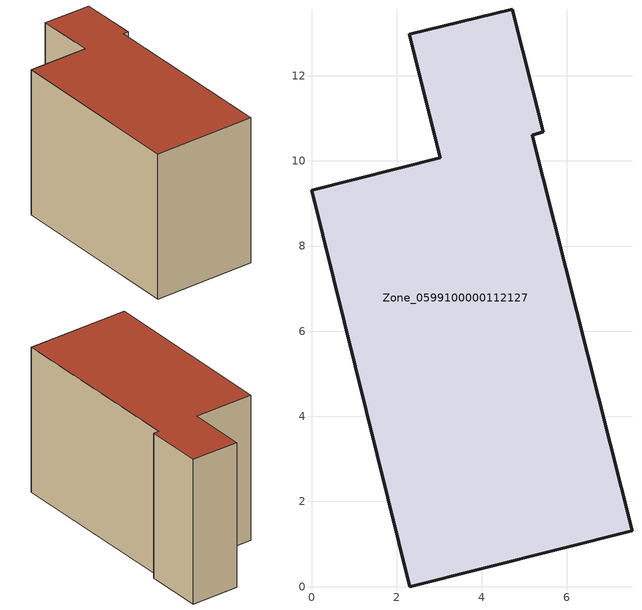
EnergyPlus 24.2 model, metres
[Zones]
Zone_0599100000112127
 floor ground (C_G): 3.03,10.07 2.3,12.98 4.72,13.56 5.45,10.68 5.18,10.6 7.53,1.31 2.31,0 0,9.31 z0
 wall outside (C_F): 2.31,0 7.53,1.31 5.18,10.6 5.45,10.68 4.72,13.56 2.3,12.98 3.03,10.07 0,9.31 2.31,0 z0:7.74
 roof outside (C_R): 2.3,12.98 3.03,10.07 0,9.31 2.31,0 7.53,1.31 5.18,10.6 5.45,10.68 4.72,13.56 z7.74
[BUILDING]
Pand.0599100000112127: North Axis=0; Terrain=City; Loads Convergence Tolerance Value=0.04; Temperature Convergence Tolerance Value=0.4; Solar Distribution=FullExterior; Maximum Number of Warmup Days=25; Minimum Number of Warmup Days=1
[Site:Location]
Rotterdam.The.Hague.AP_ZH_NLD Design_Conditions: Latitude=51.96; Longitude=4.45; Time Zone=1; Elevation=-4.5
[SITE:GROUNDTEMPERATURE:BUILDINGSURFACE]
18, 18, 18, 18, 18, 18, 18, 18, 18, 18, 18, 18
[MATERIAL] Thermal Absorptance=0.9; Solar Absorptance=0.7; Visible Absorptance=0.7
Name | Roughness | Thickness | Conductivity | Density | Specific Heat
G.TI.1975-1991 | MediumSmooth | 0.15 | 0.288461 | 540 | 1210
F.TI.1975-1991 | Rough | 0.3 | 0.230769 | 1920 | 840
R.TI.1975-1991 | MediumRough | 0.2 | 0.153846 | 1500 | 1000
[CONSTRUCTION]
C_G: G.TI.1975-1991
C_F: F.TI.1975-1991
C_R: R.TI.1975-1991
[ZONE]
Zone_0599100000112127: Type=1; Multiplier=1; Ceiling Height=Autocalculate; Volume=Autocalculate; Floor Area=autocalculate; Part of Total Floor Area=Yes
[ZONEINFILTRATION:DESIGNFLOWRATE]
Infil_Zone_0599100000112127: Zone or ZoneList or Space or SpaceList=Zone_0599100000112127; Schedule=AlwaysOn; Design Flow Rate Calculation Method=Flow/Area; Flow Rate per Floor Area=0.003; Constant Term Coefficient=1; Temperature Term Coefficient=0; Velocity Term Coefficient=0; Velocity Squared Term Coefficient=0
[HVACTEMPLATE:ZONE:IDEALLOADSAIRSYSTEM]
Zone_0599100000112127: Maximum Heating Supply Air Temperature=50; Minimum Cooling Supply Air Temperature=13; Maximum Heating Supply Air Humidity Ratio=0.0156; Minimum Cooling Supply Air Humidity Ratio=0.0077; Heating Limit=NoLimit; Cooling Limit=NoLimit; Dehumidification Control Type=ConstantSensibleHeatRatio; Cooling Sensible Heat Ratio=0.7; Dehumidification Setpoint=60; Humidification Control Type=None; Humidification Setpoint=30; Outdoor Air Method=None; Outdoor Air Flow Rate per Person=0.00944; Outdoor Air Flow Rate per Zone Floor Area=0; Outdoor Air Flow Rate per Zone=0; Demand Controlled Ventilation Type=None; Outdoor Air Economizer Type=NoEconomizer; Heat Recovery Type=None; Sensible Heat Recovery Effectiveness=0.7; Latent Heat Recovery Effectiveness=0.65
[ZONECONTROL:THERMOSTAT]
ThermostatControl_Zone_0599100000112127: Zone or ZoneList=Zone_0599100000112127; Control Type Schedule=DualSetpointControlType; Control 1=Thermostat_Zone_0599100000112127; Temperature Difference Between Cutout And Setpoint=0
[THERMOSTATSETPOINT:DUALSETPOINT]
Thermostat_Zone_0599100000112127: Heating Setpoint Temperature Schedule=HeatingSetpoint_Zone_0599100000112127; Cooling Setpoint Temperature Schedule=CoolingSetpoint_Zone_0599100000112127
[SCHEDULE:COMPACT]
HeatingSetpoint_Zone_0599100000112127: Through: 12/31, For: AllDays, Until: 24:00, 21
CoolingSetpoint_Zone_0599100000112127: Through: 12/31, For: AllDays, Until: 24:00, 24
DualSetpointControlType: Through: 12/31, For: AllDays, Until: 24:00, 4
AlwaysOn: Through: 12/31, For: AllDays, Until: 24:00, 1
